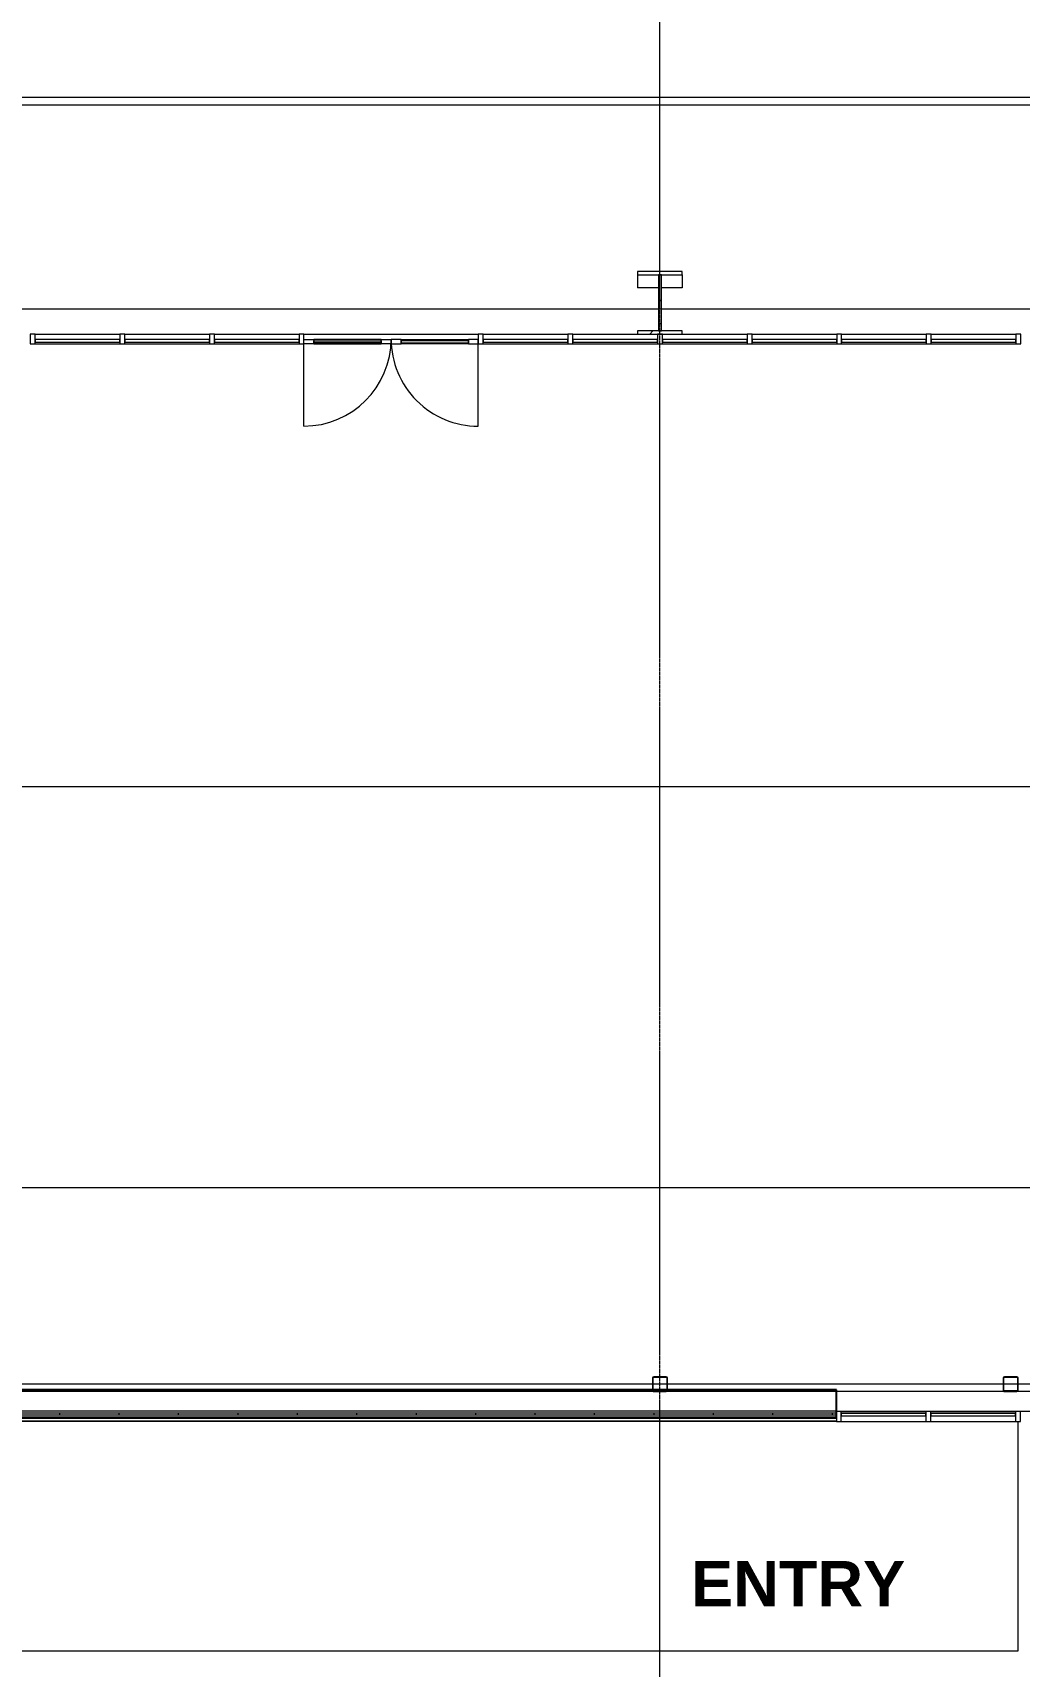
# Model space of a CAD drawing. Header units: inches. Extents: x 21753 to 28474, y -23238 to -20311.
# Drawn here: x 23701 to 24100, y -22898 to -22238 of the extents above; entities that cross this region are included whole.
import ezdxf

# ---------------------------------------------------------------- set-up
doc = ezdxf.new("R2010")
doc.units = ezdxf.units.IN
doc.header["$MEASUREMENT"] = 0
doc.linetypes.add('Grid Line 1_2_', pattern=[0.875, 0.5, -0.125, 0.125, -0.125])
for name, color, linetype, lineweight in [('A-DOOR', 31, 'Continuous', 9), ('A-FLOR-HRAL', 11, 'Continuous', 9), ('A-GLAZ-CURT', 52, 'Continuous', 9), ('A-GLAZ-CWMG', 51, 'Continuous', 9), ('A-WALL', 113, 'Continuous', 9), ('A-WALL-PATT', 111, 'Continuous', 25), ('C-BLDG-PADS', 91, 'Continuous', 9), ('C-TOPO', 7, 'Continuous', 9), ('Conc', 7, 'Continuous', 9), ('G-ANNO-SYMB', 111, 'Continuous', 9), ('G-ANNO-TEXT', 231, 'Continuous', 9), ('L-SITE-WALL', 31, 'Continuous', 9), ('S-BEAM', 12, 'Continuous', 9), ('S-COLS', 52, 'Continuous', 9), ('S-GRID', 1, 'Continuous', 9)]:
    doc.layers.add(name, color=color, linetype=linetype, lineweight=lineweight)
doc.styles.add('Arial_B', font='arialbd.ttf', dxfattribs={"height": 18.265612})
pattern_1 = [(45, (0, 0), (-19.00703, 19.00703), []), (45, (0, 28.8), (-19.00703, 19.00703), [])]

# ---------------------------------------------------------------- blocks, each defined once
blk = doc.blocks.new('HSS-Hollow Structural Section-Column - HSS6X6X1_4-V3-First Floor Plan')
at = {"layer": 'S-COLS', "lineweight": 15}
for p, q in [((-3, 2.534), (-3, -2.534)), ((-2.767, -2.534), (-2.767, 2.534)), ((2.534, 3), (-2.534, 3)), ((-2.534, 2.767), (2.534, 2.767)), ((2.767, 2.534), (2.767, -2.534)), ((3, -2.534), (3, 2.534)), ((2.534, -2.767), (-2.534, -2.767)), ((-2.534, -3), (2.534, -3))]:
    blk.add_line(p, q, dxfattribs=at)
for centre, radius, start, end in [((-2.534, 2.534), 0.466, 90, 180), ((-2.534, 2.534), 0.233, 90, 180), ((2.534, 2.534), 0.466, 360, 90), ((2.534, 2.534), 0.233, 0, 90), ((-2.534, -2.534), 0.466, 180, 270), ((-2.534, -2.534), 0.233, 180, 270), ((2.534, -2.534), 0.233, 270, 360), ((2.534, -2.534), 0.466, 270, 360)]:
    blk.add_arc(centre, radius, start, end, dxfattribs=at)
blk = doc.blocks.new('Girt_C - 8_D-948186-First Floor Plan')
at = {"layer": 'S-BEAM'}
for p, q in [((24093.48, -22787.3), (24025.64, -22787.3)), ((24135.45, -22787.3), (24098.55, -22787.3)), ((24025.64, -22795.3), (24133.2, -22795.3))]:
    blk.add_line(p, q, dxfattribs=at)
blk = doc.blocks.new('System Panel - Glazed-809284-First Floor Plan')
at = {"layer": 'A-GLAZ-CURT'}
for p, q in [((17.09375, 1.25), (-17.09375, 1.25)), ((-17.09375, 1.25), (-17.09375, 0.25)), ((-17.09375, 0.25), (-17.09375, 1.25)), ((17.09375, 1.25), (-17.09375, 1.25)), ((-17.09375, 0.25), (17.09375, 0.25)), ((-17.09375, 0.25), (17.09375, 0.25)), ((17.09375, 0.25), (17.09375, 1.25)), ((17.09375, 1.25), (17.09375, 0.25))]:
    blk.add_line(p, q, dxfattribs=at)
blk = doc.blocks.new('Rectangular Mullion - Rectangular Mullion 1-V14-First Floor Plan')
at = {"layer": 'A-GLAZ-CWMG'}
for p, q in [((24462.02, -22360.05), (24496.2, -22360.05)), ((24462.02, -22364.05), (24496.2, -22364.05))]:
    blk.add_line(p, q, dxfattribs=at)
blk = doc.blocks.new('Rectangular Mullion - Rectangular Mullion 1-809282-First Floor Plan')
at = {"layer": 'A-GLAZ-CWMG', "lineweight": 13}
for p, q in [((-1, 2), (1, 2)), ((-1, -2), (-1, 2)), ((1, 2), (1, -2)), ((1, -2), (-1, -2))]:
    blk.add_line(p, q, dxfattribs=at)
blk = doc.blocks.new('Door_Single_Storefront - one-809285-First Floor Plan')
at = {"layer": 'A-DOOR'}
for p, q in [((-17.59375, 35.1875), (-17.59375, 0)), ((-13.59375, 2), (-17.59375, 2)), ((-17.59375, 0.25), (-13.59375, 0.25)), ((-13.59375, 0.25), (-13.59375, 2)), ((-13.59375, 2), (13.59375, 2)), ((13.59375, 1.5), (-13.59375, 1.5)), ((-13.59375, 1.5), (-13.59375, 0.75)), ((-13.59375, 0.75), (13.59375, 0.75)), ((13.59375, 0.25), (-13.59375, 0.25)), ((17.59375, 2), (13.59375, 2)), ((13.59375, 2), (13.59375, 0.25)), ((13.59375, 0.75), (13.59375, 1.5)), ((13.59375, 0.25), (17.59375, 0.25)), ((17.59375, 0.25), (17.59375, 2))]:
    blk.add_line(p, q, dxfattribs=at)
blk.add_arc((-17.59375, 0), 35.1875, 360, 90, dxfattribs=at)
blk = doc.blocks.new('Door_Single_Storefront - one-809286-First Floor Plan')
at = {"layer": 'A-DOOR'}
for p, q in [((-17.59375, -35.1875), (-17.59375, 0)), ((-17.59375, -0.25), (-13.59375, -0.25)), ((-13.59375, -2), (-17.59375, -2)), ((-13.59375, -0.25), (-13.59375, -2)), ((13.59375, -0.25), (-13.59375, -0.25)), ((-13.59375, -1.5), (-13.59375, -0.75)), ((-13.59375, -0.75), (13.59375, -0.75)), ((13.59375, -1.5), (-13.59375, -1.5)), ((-13.59375, -2), (13.59375, -2)), ((13.59375, -2), (13.59375, -0.25)), ((13.59375, -0.25), (17.59375, -0.25)), ((13.59375, -0.75), (13.59375, -1.5)), ((17.59375, -2), (13.59375, -2)), ((17.59375, -0.25), (17.59375, -2))]:
    blk.add_line(p, q, dxfattribs=at)
blk.add_arc((-17.59375, 0), 35.1875, 270, 0, dxfattribs=at)
blk = doc.blocks.new('Rectangular Mullion - Rectangular Mullion 1-V15-First Floor Plan')
at = {"layer": 'A-GLAZ-CWMG'}
for p, q in [((24252.89, -22360.05), (24279.08, -22360.05)), ((24244.89, -22364.05), (24279.08, -22364.05))]:
    blk.add_line(p, q, dxfattribs=at)
blk = doc.blocks.new('Rectangular Mullion - Rectangular Mullion 1-769167-First Floor Plan')
at = {"layer": 'A-GLAZ-CWMG'}
for p, q in [((24498.2, -22360.05), (24524.39, -22360.05)), ((24498.2, -22364.05), (24532.39, -22364.05))]:
    blk.add_line(p, q, dxfattribs=at)
blk = doc.blocks.new('Rectangular Mullion - Rectangular Mullion 1-769168-First Floor Plan')
at = {"layer": 'A-GLAZ-CWMG'}
blk.add_line((24352.45, -22360.05), (24387.64, -22360.05), dxfattribs=at)
blk = doc.blocks.new('Rectangular Mullion - Rectangular Mullion 1-769169-First Floor Plan')
at = {"layer": 'A-GLAZ-CWMG'}
blk.add_line((24317.27, -22360.05), (24352.45, -22360.05), dxfattribs=at)
blk = doc.blocks.new('HSS-Hollow Structural Section-Column - HSS6X6X1_4-V23-First Floor Plan')
at = {"layer": 'S-COLS'}
h = blk.add_hatch(dxfattribs=at)
h.set_pattern_fill('FP_11', color=256, style=0, pattern_type=2)
h.set_pattern_definition([(225, (24096.015, -22784.303), (19.00703, -19.00703), []), (225, (24096.015, -22813.103), (19.00703, -19.00703), [])])
h.paths.add_polyline_path([(2.53, 3), (-2.53, 3), (-2.86, 2.86), (-3, 2.53), (-3, -2.53), (-2.86, -2.86), (-2.53, -3), (2.53, -3), (2.86, -2.86), (3, -2.53), (3, 2.53), (2.86, 2.86)], flags=0)
h.paths.add_polyline_path([(-2.53, 2.77), (2.7, 2.7), (2.77, 2.53), (2.7, -2.7), (2.53, -2.77), (-2.7, -2.7), (-2.77, -2.53), (-2.7, 2.7)], flags=0)
at = {"layer": 'S-COLS', "lineweight": 15}
for p, q in [((-3, 2.53), (-3, -2.53)), ((-2.77, -2.53), (-2.77, 2.53)), ((2.53, 3), (-2.53, 3)), ((-2.53, 2.77), (2.53, 2.77)), ((2.77, 2.53), (2.77, -2.53)), ((3, -2.53), (3, 2.53)), ((2.53, -2.77), (-2.53, -2.77)), ((-2.53, -3), (2.53, -3))]:
    blk.add_line(p, q, dxfattribs=at)
for centre, radius, start, end in [((-2.53, 2.53), 0.466, 90, 180), ((-2.53, 2.53), 0.233, 90, 180), ((2.53, 2.53), 0.466, 360, 90), ((2.53, 2.53), 0.233, 0, 90), ((-2.53, -2.53), 0.466, 180, 270), ((-2.53, -2.53), 0.233, 180, 270), ((2.53, -2.53), 0.233, 270, 360), ((2.53, -2.53), 0.466, 270, 360)]:
    blk.add_arc(centre, radius, start, end, dxfattribs=at)
blk = doc.blocks.new('Rectangular Mullion - Rectangular Mullion 1-996488-First Floor Plan')
at = {"layer": 'A-GLAZ-CWMG', "lineweight": 13}
for p, q in [((-2, 2), (0, 2)), ((-2, -2), (-2, 2)), ((0, 2), (0, -2)), ((0, -2), (-2, -2))]:
    blk.add_line(p, q, dxfattribs=at)
blk = doc.blocks.new('Top Rail Type - Top Rail_Internal_-939601-First Floor Plan')
at = {"layer": 'A-FLOR-HRAL'}
for p, q in [((24243.39, -22264.53), (23233.26, -22264.53)), ((24243.39, -22267.58), (23233.26, -22267.58))]:
    blk.add_line(p, q, dxfattribs=at)
blk = doc.blocks.new('System Panel - Glazed-827433-First Floor Plan')
at = {"layer": 'A-GLAZ-CURT'}
for p, q in [((17.09375, -0.25), (-17.09375, -0.25)), ((-17.09375, -0.25), (-17.09375, -1.25)), ((-17.09375, -1.25), (-17.09375, -0.25)), ((17.09375, -0.25), (-17.09375, -0.25)), ((-17.09375, -1.25), (17.09375, -1.25)), ((-17.09375, -1.25), (17.09375, -1.25)), ((17.09375, -1.25), (17.09375, -0.25)), ((17.09375, -0.25), (17.09375, -1.25))]:
    blk.add_line(p, q, dxfattribs=at)
blk = doc.blocks.new('Rectangular Mullion - Rectangular Mullion 1-V28-First Floor Plan')
at = {"layer": 'A-GLAZ-CWMG'}
for p, q in [((24133.2, -22687.87), (24133.2, -22722.05)), ((24137.2, -22687.87), (24137.2, -22722.05))]:
    blk.add_line(p, q, dxfattribs=at)
blk = doc.blocks.new('Rectangular Mullion - Rectangular Mullion 1-996485-First Floor Plan')
at = {"layer": 'A-GLAZ-CWMG'}
for p, q in [((24027.64, -22795.43), (24061.83, -22795.43)), ((24027.64, -22799.43), (24061.83, -22799.43))]:
    blk.add_line(p, q, dxfattribs=at)
blk = doc.blocks.new('Rectangular Mullion - Rectangular Mullion 1-827430-First Floor Plan')
at = {"layer": 'A-GLAZ-CWMG', "lineweight": 13}
for p, q in [((-1, 2), (1, 2)), ((-1, -2), (-1, 2)), ((1, 2), (1, -2)), ((1, -2), (-1, -2))]:
    blk.add_line(p, q, dxfattribs=at)

msp = doc.modelspace()

# ---------------------------------------------------------------- hatches: boundary and pattern name
at = {"layer": 'A-WALL-PATT', "lineweight": 9}
h = msp.add_hatch(dxfattribs=at)
h.set_pattern_fill('FP_10', color=256, style=0, pattern_type=2)
h.set_pattern_definition([(0, (0, 0), (0, 24), []), (90, (0, 0), (-24, 1e-15), [])])
h.paths.add_polyline_path([(23375.515, -22796.803), (24025.64, -22796.803), (24025.64, -22796.053), (23375.515, -22796.053)], flags=0)
at = {"layer": 'S-COLS'}
h = msp.add_hatch(dxfattribs=at)
h.set_pattern_fill('FP_1', color=256, style=0, pattern_type=2)
h.set_pattern_definition(pattern_1)
h.paths.add_polyline_path([(23955.015, -22358.803), (23955.015, -22336.051), (23953.765, -22336.051), (23953.765, -22358.803)], flags=0)
h = msp.add_hatch(dxfattribs=at)
h.set_pattern_fill('FP_1', color=256, style=0, pattern_type=2)
h.set_pattern_definition(pattern_1)
h.paths.add_polyline_path([(23963.39, -22360.053), (23963.39, -22358.803), (23945.39, -22358.803), (23945.39, -22360.053)], flags=0)

# ---------------------------------------------------------------- linework, layer by layer
at = {"layer": 'A-WALL'}
for p, q in [((23951.856, -22787.303), (23667.424, -22787.303)), ((24025.64, -22787.303), (23956.924, -22787.303)), ((24025.64, -22795.303), (23375.515, -22795.303)), ((24025.64, -22796.053), (23375.515, -22796.053)), ((24025.64, -22796.803), (23375.515, -22796.803)), ((24025.64, -22797.678), (23375.515, -22797.678))]:
    msp.add_line(p, q, dxfattribs=at)
at = {"layer": 'C-BLDG-PADS'}
msp.add_line((23375.265, -22799.303), (24025.64, -22799.303), dxfattribs=at)
at = {"layer": 'C-TOPO'}
msp.add_line((24025.64, -22799.303), (23435.341, -22799.303), dxfattribs=at)
at = {"layer": 'Conc'}
for p, q in [((24099.015, -22892.067), (24099.015, -22799.428)), ((22893.015, -22892.067), (24099.015, -22892.067))]:
    msp.add_line(p, q, dxfattribs=at)
at = {"layer": 'G-ANNO-SYMB'}
msp.add_line((26316.226, -22705.015), (21999.999, -22705.015), dxfattribs=at)
at = {"layer": 'L-SITE-WALL', "lineweight": 25}
for p, q in [((23951.39, -22786.678), (23667.89, -22786.678)), ((23957.165, -22786.678), (23951.616, -22786.678)), ((24025.64, -22786.678), (23957.39, -22786.678)), ((24025.64, -22797.928), (24025.64, -22786.678)), ((23375.515, -22797.928), (24025.64, -22797.928))]:
    msp.add_line(p, q, dxfattribs=at)
at = {"layer": 'S-COLS', "lineweight": 15}
for p, q in [((23963.39, -22334.798), (23945.39, -22334.798)), ((23945.39, -22334.798), (23945.39, -22336.051)), ((23945.39, -22336.051), (23963.39, -22336.051)), ((23955.015, -22336.051), (23953.765, -22336.051)), ((23953.765, -22336.051), (23953.765, -22358.803)), ((23955.015, -22358.803), (23955.015, -22336.051)), ((23963.39, -22336.051), (23963.39, -22334.798)), ((23945.39, -22358.803), (23945.39, -22360.053)), ((23963.39, -22358.803), (23945.39, -22358.803)), ((23945.39, -22360.053), (23963.39, -22360.053)), ((23953.765, -22358.803), (23955.015, -22358.803)), ((23963.39, -22360.053), (23963.39, -22358.803))]:
    msp.add_line(p, q, dxfattribs=at)
at = {"layer": 'S-COLS'}
for p, q in [((23945.39, -22336.051), (23945.39, -22341.306)), ((23963.39, -22336.051), (23963.39, -22341.306)), ((23953.765, -22341.306), (23945.39, -22341.306)), ((23963.39, -22341.306), (23955.015, -22341.306))]:
    msp.add_line(p, q, dxfattribs=at)
at = {"layer": 'S-GRID', "linetype": 'Grid Line 1_2_'}
for p, q in [((23954.39, -23081.576), (23954.39, -20779.921)), ((26376.857, -22350.053), (21994.798, -22350.053)), ((26376.857, -22543.053), (21994.798, -22543.053)), ((26376.857, -22784.303), (21994.798, -22784.303))]:
    msp.add_line(p, q, dxfattribs=at)

# ---------------------------------------------------------------- block references
at = {"layer": 'A-DOOR'}
msp.add_blockref('Door_Single_Storefront - one-809286-First Floor Plan', (23828.234, -22362.053), dxfattribs=at)
at = {"layer": 'A-DOOR', "rotation": 180}
msp.add_blockref('Door_Single_Storefront - one-809285-First Floor Plan', (23863.421, -22362.053), dxfattribs=at)
at = {"layer": 'A-FLOR-HRAL'}
msp.add_blockref('Top Rail Type - Top Rail_Internal_-939601-First Floor Plan', (0, 0), dxfattribs=at)
at = {"layer": 'A-GLAZ-CURT', "rotation": 180}
for name, p in [('System Panel - Glazed-809284-First Floor Plan', (23719.171, -22362.053)), ('System Panel - Glazed-809284-First Floor Plan', (23755.359, -22362.053)), ('System Panel - Glazed-809284-First Floor Plan', (23791.546, -22362.053)), ('System Panel - Glazed-809284-First Floor Plan', (23900.109, -22362.053)), ('System Panel - Glazed-809284-First Floor Plan', (23936.296, -22362.053)), ('System Panel - Glazed-809284-First Floor Plan', (23972.484, -22362.053)), ('System Panel - Glazed-809284-First Floor Plan', (24008.671, -22362.053)), ('System Panel - Glazed-809284-First Floor Plan', (24044.859, -22362.053)), ('System Panel - Glazed-809284-First Floor Plan', (24081.046, -22362.053)), ('System Panel - Glazed-827433-First Floor Plan', (24044.734, -22797.428)), ('System Panel - Glazed-827433-First Floor Plan', (24080.921, -22797.428))]:
    msp.add_blockref(name, p, dxfattribs=at)
at = {"layer": 'A-GLAZ-CWMG', "extrusion": (0, 0, -1)}
for name, p in [('Rectangular Mullion - Rectangular Mullion 1-809282-First Floor Plan', (-23701.078, -22362.053)), ('Rectangular Mullion - Rectangular Mullion 1-809282-First Floor Plan', (-23737.265, -22362.053)), ('Rectangular Mullion - Rectangular Mullion 1-809282-First Floor Plan', (-23773.453, -22362.053)), ('Rectangular Mullion - Rectangular Mullion 1-809282-First Floor Plan', (-23809.64, -22362.053)), ('Rectangular Mullion - Rectangular Mullion 1-809282-First Floor Plan', (-23882.015, -22362.053)), ('Rectangular Mullion - Rectangular Mullion 1-809282-First Floor Plan', (-23918.203, -22362.053)), ('Rectangular Mullion - Rectangular Mullion 1-809282-First Floor Plan', (-23954.39, -22362.053)), ('Rectangular Mullion - Rectangular Mullion 1-809282-First Floor Plan', (-23990.578, -22362.053)), ('Rectangular Mullion - Rectangular Mullion 1-809282-First Floor Plan', (-24026.765, -22362.053)), ('Rectangular Mullion - Rectangular Mullion 1-809282-First Floor Plan', (-24062.953, -22362.053)), ('Rectangular Mullion - Rectangular Mullion 1-809282-First Floor Plan', (-24099.14, -22362.053)), ('Rectangular Mullion - Rectangular Mullion 1-996488-First Floor Plan', (-24025.64, -22797.428)), ('Rectangular Mullion - Rectangular Mullion 1-827430-First Floor Plan', (-24062.828, -22797.428)), ('Rectangular Mullion - Rectangular Mullion 1-827430-First Floor Plan', (-24099.015, -22797.428))]:
    msp.add_blockref(name, p, dxfattribs=at)
at = {"layer": 'A-GLAZ-CWMG'}
for name, p in [('Rectangular Mullion - Rectangular Mullion 1-V14-First Floor Plan', (-759.937, 0)), ('Rectangular Mullion - Rectangular Mullion 1-V14-First Floor Plan', (-723.75, 0)), ('Rectangular Mullion - Rectangular Mullion 1-V14-First Floor Plan', (-687.562, 0)), ('Rectangular Mullion - Rectangular Mullion 1-769169-First Floor Plan', (-506.625, 0)), ('Rectangular Mullion - Rectangular Mullion 1-769168-First Floor Plan', (-506.625, 0)), ('Rectangular Mullion - Rectangular Mullion 1-V14-First Floor Plan', (-579, 0)), ('Rectangular Mullion - Rectangular Mullion 1-769167-First Floor Plan', (-579, 0)), ('Rectangular Mullion - Rectangular Mullion 1-V15-First Floor Plan', (-289.5, 0)), ('Rectangular Mullion - Rectangular Mullion 1-V14-First Floor Plan', (-470.437, 0)), ('Rectangular Mullion - Rectangular Mullion 1-V14-First Floor Plan', (-434.25, 0)), ('Rectangular Mullion - Rectangular Mullion 1-V14-First Floor Plan', (-398.062, 0)), ('Rectangular Mullion - Rectangular Mullion 1-996485-First Floor Plan', (0, 0))]:
    msp.add_blockref(name, p, dxfattribs=at)
at = {"layer": 'A-GLAZ-CWMG', "rotation": 90}
msp.add_blockref('Rectangular Mullion - Rectangular Mullion 1-V28-First Floor Plan', (1375.962, -46932.631), dxfattribs=at)
at = {"layer": 'S-BEAM'}
msp.add_blockref('Girt_C - 8_D-948186-First Floor Plan', (0, 0), dxfattribs=at)
at = {"layer": 'S-COLS', "rotation": 180}
for name, p in [('HSS-Hollow Structural Section-Column - HSS6X6X1_4-V3-First Floor Plan', (23954.39, -22784.303)), ('HSS-Hollow Structural Section-Column - HSS6X6X1_4-V23-First Floor Plan', (24096.015, -22784.303))]:
    msp.add_blockref(name, p, dxfattribs=at)

# ---------------------------------------------------------------- next in the draw order: texts
at = {"layer": 'G-ANNO-TEXT', "color": 7, "insert": (24010.203, -22855.773), "char_height": 18.2656, "width": 100.224, "attachment_point": 2, "line_spacing_factor": 0.938532, "style": 'Arial_B', "bg_fill": 3, "box_fill_scale": 1.25, "bg_fill_color": 0, "bg_fill_transparency": 0}
msp.add_mtext('ENTRY', dxfattribs=at)

doc.saveas('drawing.dxf')
